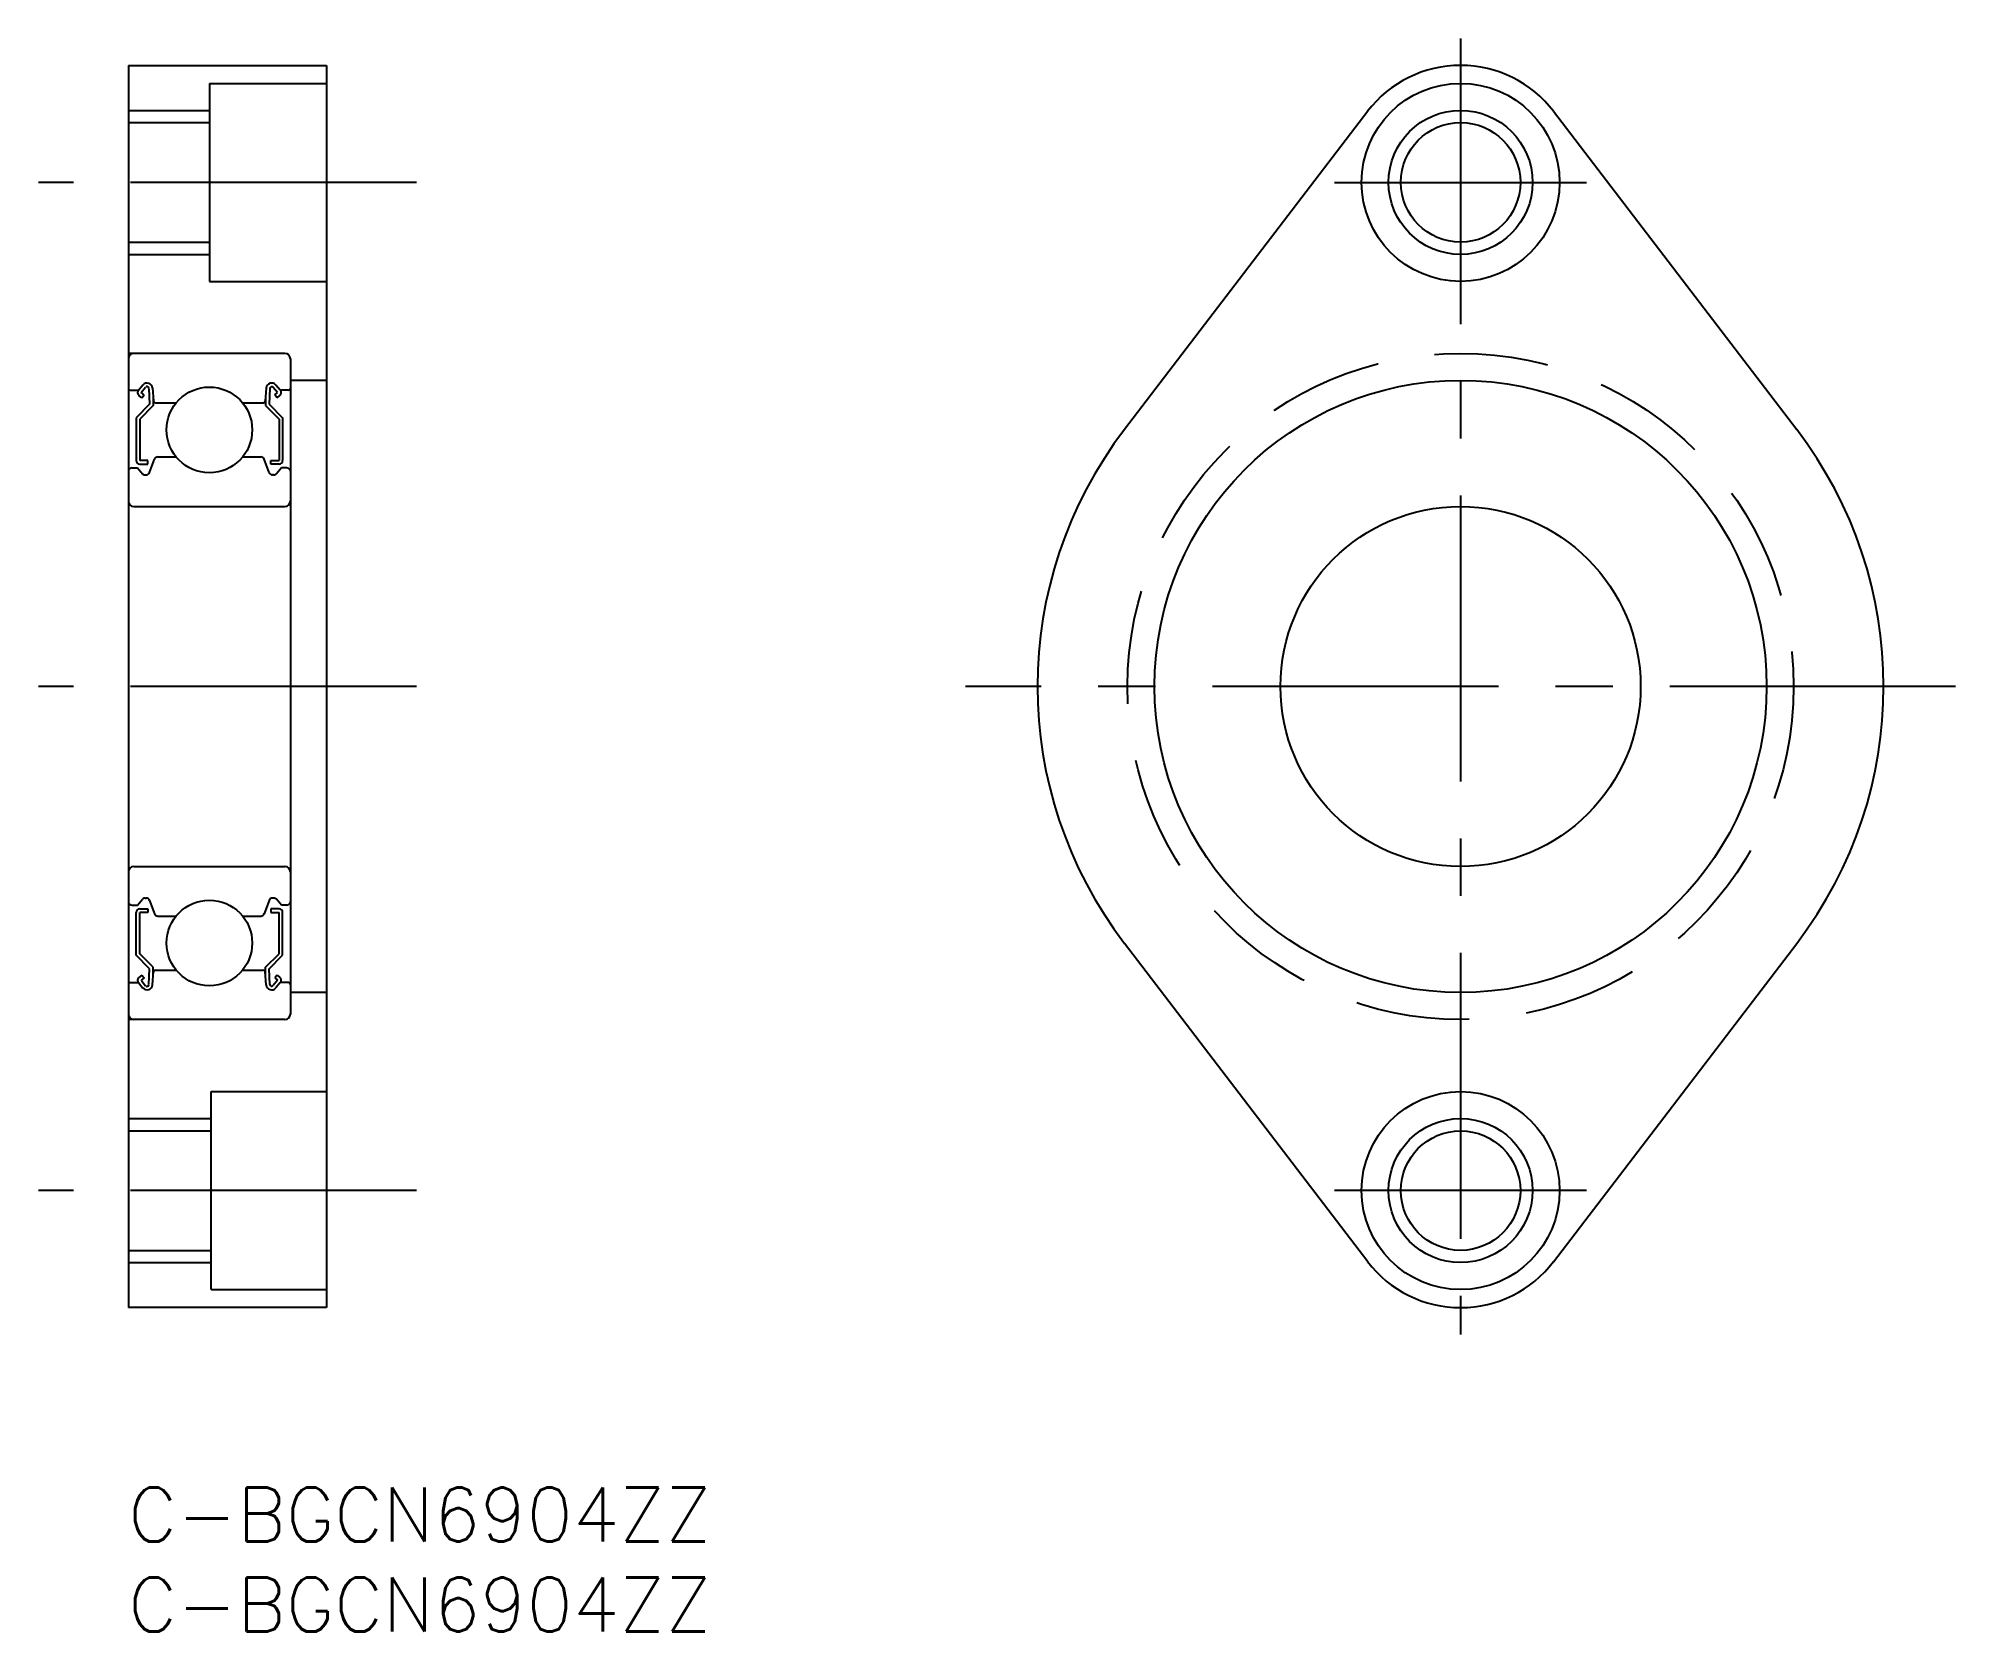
# Model space of a CAD drawing. Extents: x -5 to 102, y -8 to 80.
import ezdxf

# ---------------------------------------------------------------- set-up
doc = ezdxf.new("R2010")
doc.units = 0
doc.header["$LTSCALE"] = 0.5
doc.linetypes.add('CENTER', pattern=[50.8, 31.75, -6.35, 6.35, -6.35])
doc.linetypes.add('DASHED', pattern=[19.05, 12.7, -6.35])
for name, color, linetype in [('MSM_CENTER', 1, 'CENTER'), ('MSM_CONTINUOUS', 7, 'CONTINUOUS'), ('MSM_DASHED', 4, 'DASHED'), ('MSM_NARROW', 5, 'CONTINUOUS'), ('MSM_PART_NUMBER', 7, 'CONTINUOUS')]:
    doc.layers.add(name, color=color, linetype=linetype)
doc.styles.get("Standard").update_dxf_attribs({"font": 'txt.shx', "height": 3, "bigfont": 'bigfont.shx'})

# ---------------------------------------------------------------- blocks, each defined once
blk = doc.blocks.new('*U23')
at = {"layer": 'MSM_PART_NUMBER'}
blk.add_text('C-BGCN6904ZZ', height=3, dxfattribs=at).set_placement((0, -3))
blk = doc.blocks.new('*U24')
at = {"layer": 'MSM_PART_NUMBER'}
blk.add_text('C-BGCN6904ZZ', height=3, dxfattribs=at).set_placement((0, -8))

msp = doc.modelspace()

# ---------------------------------------------------------------- linework, layer by layer
at = {"layer": 'MSM_CENTER'}
for p, q in [((74, 80.5), (74, 8.5)), ((16, 72.5), (-5, 72.5)), ((67, 72.5), (81, 72.5)), ((16, 44.5), (-5, 44.5)), ((101.5, 44.5), (46.5, 44.5)), ((16, 16.5), (-5, 16.5)), ((81, 16.5), (67, 16.5))]:
    msp.add_line(p, q, dxfattribs=at)
at = {"layer": 'MSM_CONTINUOUS'}
for p, q in [((0, 79), (11, 79)), ((0, 79), (0, 10)), ((11, 79), (11, 10)), ((4.5, 78), (11, 78)), ((4.5, 78), (4.5, 67)), ((0, 75.82), (4.5, 75.82)), ((68.84, 76.45), (55.33, 58.77)), ((79.16, 76.45), (92.67, 58.77)), ((0, 69.18), (4.5, 69.18)), ((4.5, 67), (11, 67)), ((4.5, 67), (11, 67)), ((8.7, 63), (0, 63)), ((9, 62.7), (9, 26.3)), ((0.1, 60.95), (0.56, 60.95)), ((0.56, 60.95), (0.81, 61.25)), ((0.71, 60.82), (0.96, 61.12)), ((0.87, 60.69), (0.71, 60.82)), ((1.14, 61.06), (1.18, 60.18)), ((1.34, 61.08), (1.4, 60.34)), ((7.66, 61.07), (7.6, 60.34)), ((7.86, 61.06), (7.82, 60.18)), ((8.29, 60.82), (8.04, 61.11)), ((8.13, 60.69), (8.29, 60.82)), ((8.44, 60.95), (8.19, 61.24)), ((8.9, 60.95), (8.44, 60.95)), ((11, 61.5), (9, 61.5)), ((1.18, 60.18), (0.43, 59.43)), ((0.74, 60.54), (0.58, 60.67)), ((1.38, 60.1), (0.63, 59.35)), ((0.74, 60.54), (0.87, 60.69)), ((1.38, 60.57), (1.38, 60.1)), ((1.5, 60.25), (2.65, 60.25)), ((6.35, 60.25), (7.5, 60.25)), ((7.62, 60.57), (7.62, 60.1)), ((7.62, 60.1), (8.37, 59.35)), ((7.82, 60.18), (8.57, 59.43)), ((8.26, 60.54), (8.13, 60.69)), ((8.26, 60.54), (8.41, 60.67)), ((0.43, 59.43), (0.43, 57.05)), ((0.63, 59.35), (0.63, 57.05)), ((8.37, 59.35), (8.37, 57.05)), ((8.57, 59.43), (8.57, 57.05)), ((0.2, 56.65), (0.5, 56.65)), ((0.5, 56.65), (0.78, 56.32)), ((1.08, 57.05), (0.63, 57.05)), ((0.63, 56.85), (1.08, 56.85)), ((1.08, 56.85), (1.08, 57.05)), ((1.18, 56.38), (1.45, 57.12)), ((1.64, 57.25), (2.65, 57.25)), ((6.35, 57.25), (7.36, 57.25)), ((7.82, 56.38), (7.55, 57.12)), ((7.92, 57.05), (8.37, 57.05)), ((7.92, 56.85), (7.92, 57.05)), ((8.37, 56.85), (7.92, 56.85)), ((8.5, 56.65), (8.22, 56.32)), ((8.8, 56.65), (8.5, 56.65)), ((0.93, 56.25), (0.99, 56.25)), ((8.07, 56.25), (8.01, 56.25)), ((0.3, 54.5), (8.7, 54.5)), ((0.3, 34.5), (8.7, 34.5)), ((0.2, 32.35), (0.5, 32.35)), ((0.43, 29.57), (0.43, 31.95)), ((0.5, 32.35), (0.78, 32.68)), ((0.63, 32.15), (1.08, 32.15)), ((1.08, 31.95), (0.63, 31.95)), ((0.63, 29.65), (0.63, 31.95)), ((0.93, 32.75), (0.99, 32.75)), ((1.08, 32.15), (1.08, 31.95)), ((1.18, 32.62), (1.45, 31.88)), ((7.82, 32.62), (7.55, 31.88)), ((8.37, 32.15), (7.92, 32.15)), ((7.92, 32.15), (7.92, 31.95)), ((7.92, 31.95), (8.37, 31.95)), ((8.07, 32.75), (8.01, 32.75)), ((8.5, 32.35), (8.22, 32.68)), ((8.37, 29.65), (8.37, 31.95)), ((8.8, 32.35), (8.5, 32.35)), ((8.57, 29.57), (8.57, 31.95)), ((1.64, 31.75), (2.65, 31.75)), ((6.35, 31.75), (7.36, 31.75)), ((68.84, 12.55), (55.33, 30.23)), ((79.16, 12.55), (92.67, 30.23)), ((1.18, 28.82), (0.43, 29.57)), ((1.38, 28.9), (0.63, 29.65)), ((1.14, 27.94), (1.18, 28.82)), ((1.38, 28.43), (1.38, 28.9)), ((7.62, 28.9), (8.37, 29.65)), ((7.62, 28.43), (7.62, 28.9)), ((7.82, 28.82), (8.57, 29.57)), ((7.86, 27.94), (7.82, 28.82)), ((0.1, 28.05), (0.56, 28.05)), ((0.56, 28.05), (0.81, 27.75)), ((0.74, 28.46), (0.58, 28.33)), ((0.87, 28.31), (0.71, 28.18)), ((0.71, 28.18), (0.96, 27.88)), ((0.74, 28.46), (0.87, 28.31)), ((1.34, 27.92), (1.4, 28.66)), ((1.5, 28.75), (2.65, 28.75)), ((6.35, 28.75), (7.5, 28.75)), ((7.66, 27.93), (7.6, 28.66)), ((8.29, 28.18), (8.04, 27.89)), ((8.26, 28.46), (8.13, 28.31)), ((8.13, 28.31), (8.29, 28.18)), ((8.44, 28.05), (8.19, 27.76)), ((8.26, 28.46), (8.41, 28.33)), ((8.9, 28.05), (8.44, 28.05)), ((11, 27.5), (9, 27.5)), ((8.7, 26), (0, 26)), ((4.6, 22), (11, 22)), ((4.6, 11), (4.6, 22)), ((4.6, 22), (11, 22)), ((0, 19.82), (4.6, 19.82)), ((0, 13.18), (4.6, 13.18)), ((4.6, 11), (11, 11)), ((11, 10), (0, 10))]:
    msp.add_line(p, q, dxfattribs=at)
for centre, radius in [((74, 72.5), 5.5), ((74, 72.5), 3.32), ((4.5, 58.75), 2.38), ((74, 44.5), 17), ((74, 44.5), 10), ((4.5, 30.25), 2.38), ((74, 16.5), 5.5), ((74, 16.5), 3.32)]:
    msp.add_circle(centre, radius, dxfattribs=at)
for centre, radius, start, end in [((74, 72.5), 6.5, 37.3832, 142.6168), ((0.3, 62.7), 0.3, 90, 180), ((8.7, 62.7), 0.3, 0, 90), ((0.1, 61.05), 0.1, 180, 270), ((0.71, 60.82), 0.2, 140.001, 230.0801), ((1.04, 61.05), 0.3, 4.9967, 140.001), ((1.04, 61.06), 0.1, 2.8199, 140.0012), ((7.96, 61.05), 0.303, 40.0459, 175.0793), ((7.96, 61.05), 0.103, 39.874, 175.0048), ((8.29, 60.82), 0.2, 309.9138, 40.1318), ((8.9, 61.05), 0.1, 269.9995, 359.9913), ((1.5, 60.35), 0.1, 184.9967, 269.9995), ((7.5, 60.35), 0.1, 269.9995, 354.8557), ((74, 44.5), 23.5, 142.6168, 217.3832), ((74, 44.5), 23.5, 322.6168, 37.3832), ((0.2, 56.45), 0.2, 90, 180), ((0.63, 57.05), 0.2, 180, 270), ((1.64, 57.05), 0.2, 90, 159.9919), ((7.36, 57.05), 0.2, 19.8845, 90.0002), ((8.37, 57.05), 0.2, 269.9998, 359.9956), ((8.8, 56.45), 0.2, 359.9956, 90.0002), ((0.93, 56.45), 0.2, 219.9921, 270), ((0.99, 56.45), 0.2, 270, 339.9919), ((8.01, 56.45), 0.2, 199.8883, 269.9998), ((8.07, 56.45), 0.2, 269.9998, 319.8616), ((0.3, 54.8), 0.3, 180, 270), ((8.7, 54.8), 0.3, 270, 0), ((0.3, 34.2), 0.3, 90, 180), ((8.7, 34.2), 0.3, 0, 90), ((0.2, 32.55), 0.2, 180, 270), ((0.63, 31.95), 0.2, 90, 180), ((0.93, 32.55), 0.2, 90, 140.0079), ((0.99, 32.55), 0.2, 20.0081, 90), ((8.01, 32.55), 0.2, 90.0002, 160.1117), ((8.07, 32.55), 0.2, 40.1384, 90.0002), ((8.37, 31.95), 0.2, 0.0044, 90.0002), ((8.8, 32.55), 0.2, 269.9998, 0.0044), ((1.64, 31.95), 0.2, 200.0081, 270), ((7.36, 31.95), 0.2, 269.9998, 340.1155), ((0.1, 27.95), 0.1, 90, 180), ((0.71, 28.18), 0.2, 129.9199, 219.999), ((1.04, 27.95), 0.3, 219.999, 355.0033), ((1.04, 27.94), 0.1, 219.9988, 357.1801), ((1.5, 28.65), 0.1, 90.0005, 175.0033), ((7.5, 28.65), 0.1, 5.1443, 90.0005), ((7.96, 27.95), 0.303, 184.9207, 319.9541), ((7.96, 27.95), 0.103, 184.9952, 320.126), ((8.29, 28.18), 0.2, 319.8682, 50.0862), ((8.9, 27.95), 0.1, 0.0087, 90.0005), ((0.3, 26.3), 0.3, 180, 270), ((8.7, 26.3), 0.3, 270, 0), ((74, 16.5), 6.5, 217.3832, 322.6168)]:
    msp.add_arc(centre, radius, start, end, dxfattribs=at)
at = {"layer": 'MSM_DASHED'}
msp.add_circle((74, 44.5), 18.5, dxfattribs=at)
at = {"layer": 'MSM_NARROW'}
for p, q in [((0, 76.5), (4.5, 76.5)), ((0, 68.5), (4.5, 68.5)), ((0, 20.5), (4.6, 20.5)), ((0, 12.5), (4.6, 12.5))]:
    msp.add_line(p, q, dxfattribs=at)
for centre in [(74, 72.5), (74, 16.5)]:
    msp.add_circle(centre, 4, dxfattribs=at)

# ---------------------------------------------------------------- block references
at = {"layer": 'MSM_CONTINUOUS'}
for name in ['*U23', '*U24']:
    msp.add_blockref(name, (0, 0), dxfattribs=at)

doc.saveas('drawing.dxf')
